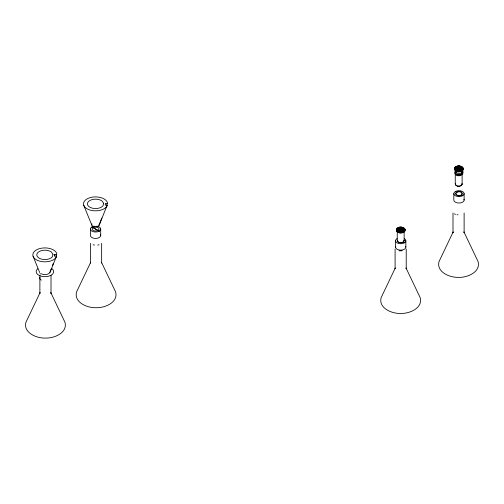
<?xml version="1.0" encoding="UTF-8"?>
<svg xmlns="http://www.w3.org/2000/svg" width="504" height="504" viewBox="0 0 504 504"><rect width="100%" height="100%" fill="white"/><g stroke="black" fill="none" stroke-linecap="round" stroke-linejoin="round"><path stroke-width="0.76" d="M107.157 205.153L106.968 206.136A12.071 6.968 0 0 1 87.948 209.273A12.071 6.968 0 0 1 89.353 197.883A12.071 6.968 0 0 1 107.409 202.539L107.352 203.534L105.405 203.452L105.204 205.071L107.157 205.153L99.162 225.364A3.78 2.18 0 0 1 96.277 226.806L94.286 226.718A3.912 2.262 0 0 1 91.753 225.036L83.702 205.185M56.706 254.545L54.76 254.463L54.558 256.082L56.511 256.158L56.322 257.147A12.071 6.968 0 0 1 37.302 260.284A12.071 6.968 0 0 1 38.707 248.894A12.071 6.968 0 0 1 56.763 253.55L56.152 255.994M396.459 230.555L396.591 228.917C398.506 225.779 406.174 226.598 404.825 231.16C402.916 234.291 395.249 233.478 396.591 228.917L399.584 227.165L399.584 228.167L397.681 228.81L396.591 229.918M404.126 240.742L404.006 240.225L404.132 240.754C403.421 243.621 397.12 243.463 397.373 240.251C397.108 243.463 403.427 243.621 404.132 240.754L404.126 231.808M404.825 231.16L404.964 229.522L400.132 227.121M454.589 169.401L454.728 167.763C456.643 164.632 464.31 165.444 462.962 170.006C461.047 173.137 453.38 172.324 454.728 167.763L457.714 166.011L457.714 167.019L455.818 167.662M462.111 184.206L461.992 183.695L462.118 184.225C461.406 187.085 455.106 186.934 455.358 183.721C455.093 186.934 461.418 187.091 462.118 184.225L462.111 173.786M462.962 170.006L463.1 168.368L458.268 165.967M54.293 255.919L54.76 254.463M91.879 223.889L91.753 225.03M50.022 271.927L51.414 268.304M52.529 265.406L53.367 263.233M101.783 218.018L99.275 224.538L99.288 224.217M106.52 205.708L107.352 203.534M49.99 272.507L56.511 256.158M399.061 227.291L404.825 230.158C403.043 232.754 397.511 232.779 396.459 229.553L400.686 227.077L400.686 228.079L399.584 228.167M457.191 166.144L462.962 169.004C461.173 171.599 455.641 171.625 454.589 168.399L458.816 165.929M456.536 192.251C453.203 195.294 461.002 197.108 462.294 194.16C462.59 190.928 456.24 190.764 455.54 193.637C460.442 200.51 466.78 189.006 456.536 192.251L455.307 191.552L456.372 191.073A5.153 2.974 0 0 1 464.108 193.36A5.153 2.974 0 0 1 457.241 196.44A5.153 2.974 0 0 1 455.307 191.552L455.332 191.558M454.98 169.363L457.771 170.762L462.949 167.731L463.1 169.369M455.144 167.171L454.728 168.764L458.873 170.837L463.1 168.368M454.658 168.09L459.969 170.749L462.962 169.004M396.85 230.517L399.634 231.909L404.813 228.885L404.964 230.523M396.535 229.887L400.737 231.991L404.964 229.522M396.522 229.238L401.839 231.903L404.825 230.158M397.026 238.663L397.051 238.669A5.153 2.974 0 0 0 397.076 242.871A5.153 2.974 0 0 0 404.365 242.846L403.137 242.147M99.093 244.73L97.688 245.057M402.249 250.79L399.061 250.79M98.601 225.023L99.219 225.049M458.816 166.931L460.946 167.252L462.949 168.733M400.686 228.079L403.698 228.791L404.813 229.887M456.958 214.717L458.023 214.792M94.5 245.057L93.089 244.73M455.547 214.383L454.4 213.891M456.233 166.471L462.54 169.596L462.54 170.598M398.103 227.619L404.41 230.75L404.41 231.752M455.484 166.912L461.872 170.106L461.872 171.108M397.347 228.066L403.742 231.26L403.742 232.262M459.434 165.974L462.949 167.731M454.936 167.467L459.497 169.754M401.304 227.121L404.813 228.885M396.805 228.621L402.86 231.657L402.86 232.659M461.418 195.035L462.647 195.754M40.452 274L40.024 273.458M101.462 262.25L115.649 291.992C118.408 302.52 104.656 308.095 96.094 307.705C87.526 308.095 73.779 302.52 76.532 291.992L90.72 262.25L90.531 263.082L90.531 243.325M33.056 256.19L39.671 272.5M464.127 193.643L464.127 200.038M464.115 212.978L464.115 232.735L463.926 231.903L478.107 261.645C480.866 272.173 467.12 277.748 458.552 277.358C449.99 277.748 436.237 272.173 438.997 261.645L453.184 231.903L452.995 232.735L452.995 212.978M462.514 168.141L462.514 167.139L456.737 170.516L456.737 171.518M461.834 167.637L461.834 166.635L455.855 170.132L455.855 171.133M460.946 167.252L460.946 166.251L455.175 169.627L455.175 170.629M460.996 170.503L460.996 171.505M459.969 170.749L459.969 171.757M459.919 167.007L459.919 166.005L454.74 169.035L454.74 170.037M458.873 170.837L458.873 171.839M457.771 170.762L457.771 171.763M456.693 166.263L456.693 167.265M455.251 173.811L455.251 184.231M453.821 193.662L453.821 200.075A5.153 2.974 0 0 0 459.679 202.999A5.153 2.974 0 0 0 463.945 199.263M406.218 249.052L406.218 268.815L406.029 267.983L420.216 297.725C422.969 308.253 409.223 313.828 400.655 313.438C392.093 313.828 378.34 308.253 381.1 297.725L395.287 267.983L395.098 268.815L395.098 249.052M405.852 240.754L405.852 247.149M404.384 229.295L404.384 228.293L398.607 231.67L398.607 232.672M403.698 228.791L403.698 227.789L397.719 231.286L397.719 232.287M402.816 228.4L402.816 227.398L397.039 230.775L397.039 231.777M401.839 231.903L401.839 232.905M401.789 228.161L401.789 227.159L396.61 230.183L396.61 231.191M400.737 231.991L400.737 232.993M399.634 231.909L399.634 232.917M398.563 227.417L398.563 228.419M397.265 231.09L397.265 240.767M397.013 228.318L397.013 229.32M395.539 240.773L395.539 247.187M101.65 243.325L101.65 263.082M100.712 229.043L100.712 235.437M90.405 229.062L90.405 235.475A5.153 2.974 0 0 0 96.264 238.405A5.153 2.974 0 0 0 100.529 234.669M51.704 268.437A8.763 5.059 0 0 1 51.024 275.26L51.005 293.454L50.816 292.622L65.003 322.358C67.763 332.892 54.01 338.461 45.448 338.071C36.88 338.461 23.134 332.892 25.893 322.358L40.074 292.622L39.885 293.454L39.885 275.209M49.902 272.406A5.153 2.974 0 0 1 41.29 273.773M41.29 280.167A5.153 2.974 0 0 1 39.929 277.294M51.024 275.26A8.763 5.059 0 0 1 39.186 275.461A8.763 5.059 0 0 1 37.806 268.676M96.862 226.164A5.153 2.974 0 0 1 100.246 230.284A5.153 2.974 0 0 1 92.629 231.487A5.153 2.974 0 0 1 91.892 226.951L92.957 226.472A5.153 2.974 0 0 1 94.191 226.17M404.315 238.638A5.153 2.974 0 0 1 404.365 242.846M405.663 246.374A5.153 2.974 0 0 1 400.73 250.142A5.153 2.974 0 0 1 395.709 246.412M404.019 230.832A3.433 1.984 0 0 1 402.431 232.042M398.286 231.739A3.433 1.984 0 0 1 397.732 231.336M397.265 230.347A3.433 1.984 0 0 1 400.674 228.35A3.433 1.984 0 0 1 404.126 230.322M461.645 172.796A3.433 1.984 0 0 1 460.669 175.417A3.433 1.984 0 0 1 456.063 175.083A3.433 1.984 0 0 1 456.24 172.406M462.162 172.097A3.433 1.984 0 0 1 458.426 174.586A3.433 1.984 0 0 1 455.868 171.637M462.514 171.379A4.246 2.451 0 0 1 461.305 174.617A4.246 2.451 0 0 1 455.616 174.208A4.246 2.451 0 0 1 455.83 170.9M459.119 169.086A3.774 2.18 0 0 1 462.899 171.442A3.774 2.18 0 0 1 458.508 173.414A3.774 2.18 0 0 1 455.49 170.717M457.235 169.388A3.774 2.18 0 0 1 458.142 169.168M52.989 254.268L52.429 256.681A8.14 4.7 0 0 1 39.936 258.596L38.436 257.72A8.14 4.7 0 0 1 39.167 251.54A8.14 4.7 0 0 1 49.883 251.149L51.383 252.019L52.989 254.268M103.635 203.263L103.074 205.67A8.14 4.7 0 0 1 90.581 207.585L89.082 206.716A8.14 4.7 0 0 1 89.813 200.529A8.14 4.7 0 0 1 100.529 200.138L102.028 201.008L103.635 203.263M93.133 227.638L92.585 228.047A3.433 1.984 0 0 0 93.46 230.612A3.433 1.984 0 0 0 97.984 230.448L98.532 230.038A3.433 1.984 0 0 0 97.656 227.468A3.433 1.984 0 0 0 93.133 227.638M99.225 231.134L91.892 226.951L99.225 231.153"/></g></svg>
